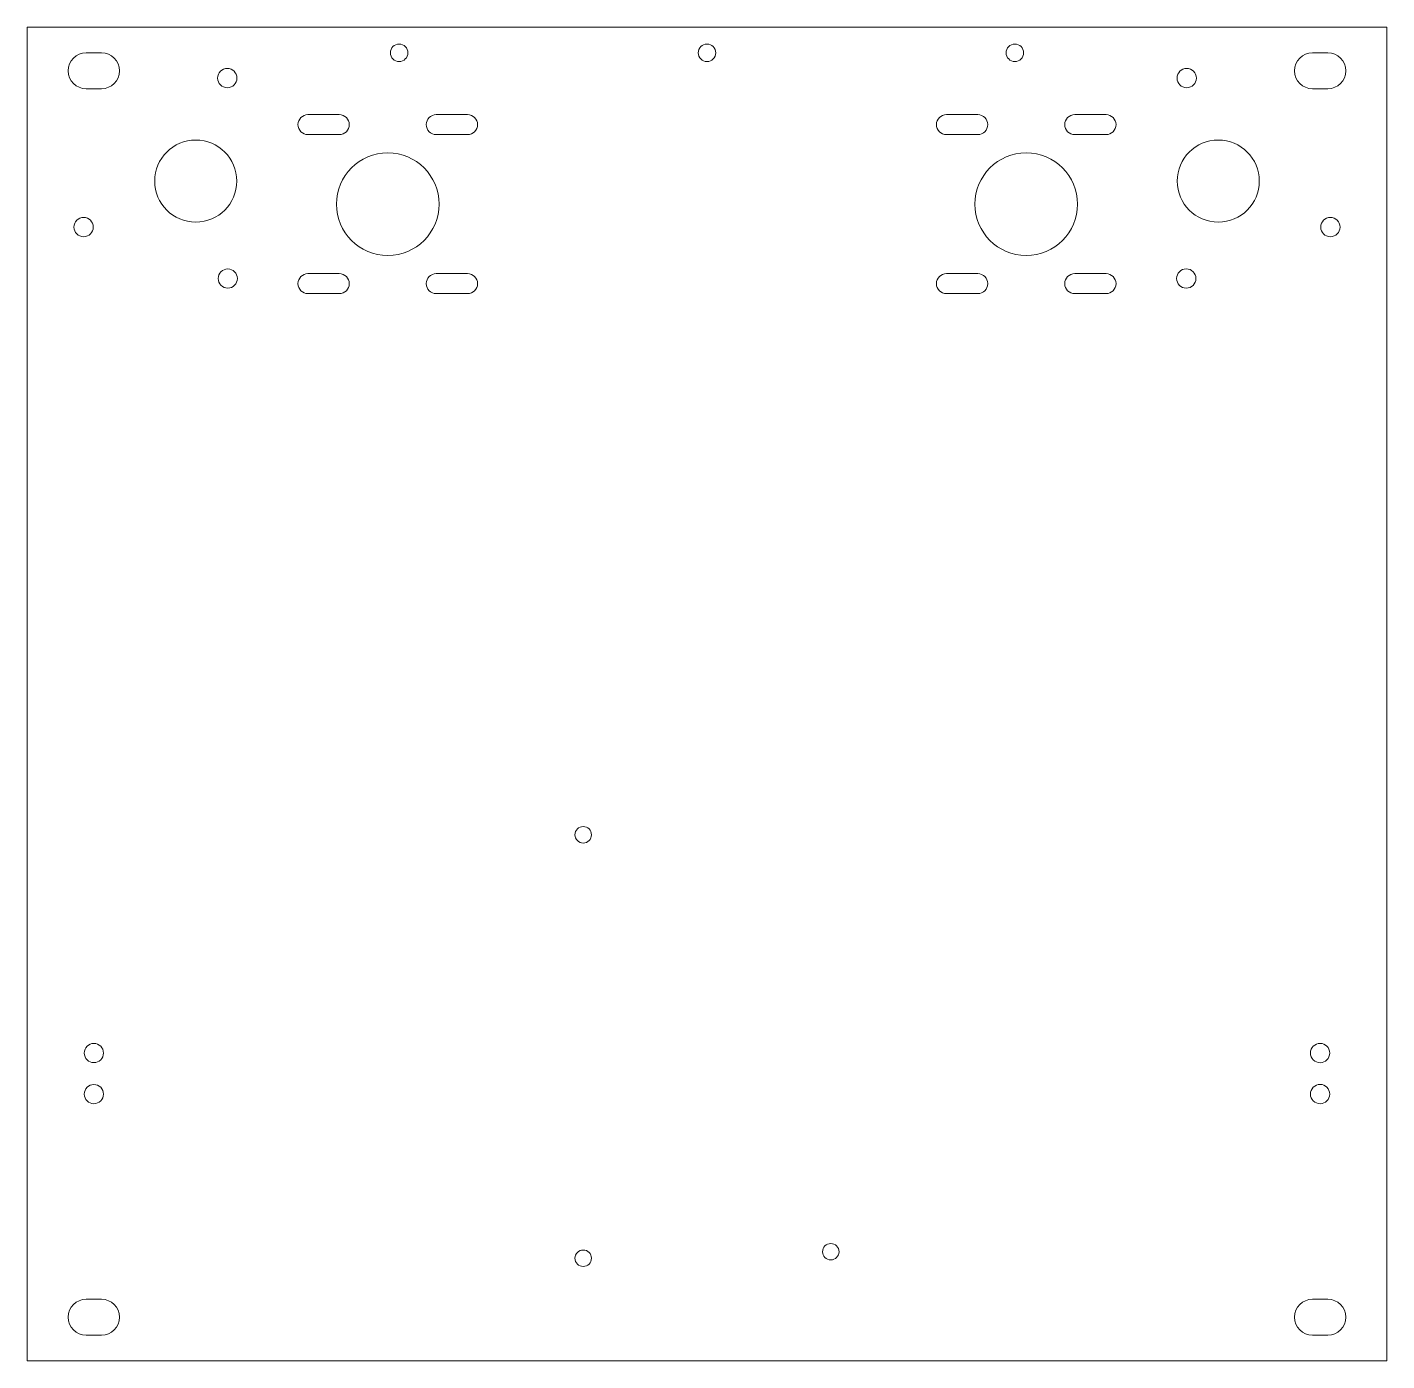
# Model space of a CAD drawing. Header units: millimetres. Extents: x -132 to 132, y -130 to 130.
import ezdxf

# ---------------------------------------------------------------- set-up
doc = ezdxf.new("R2010")
doc.units = ezdxf.units.MM

msp = doc.modelspace()

# ---------------------------------------------------------------- linework, layer by layer
at = {"color": 7, "linetype": 'Continuous', "lineweight": 15}
for p, q in [((-132.5, 130), (-132.5, -130)), ((132.5, 130), (-132.5, 130)), ((132.5, -130), (132.5, 130)), ((-121, 125), (-118, 125)), ((118, 125), (121, 125)), ((-121, 118), (-118, 118)), ((118, 118), (121, 118)), ((-77.77, 112.95), (-71.67, 112.95)), ((-52.77, 112.95), (-46.67, 112.95)), ((46.67, 112.95), (52.77, 112.95)), ((71.67, 112.95), (77.77, 112.95)), ((-77.77, 109.05), (-71.67, 109.05)), ((-52.77, 109.05), (-46.67, 109.05)), ((46.67, 109.05), (52.77, 109.05)), ((71.67, 109.05), (77.77, 109.05)), ((-77.77, 81.95), (-71.67, 81.95)), ((-52.77, 81.95), (-46.67, 81.95)), ((46.67, 81.95), (52.77, 81.95)), ((71.67, 81.95), (77.77, 81.95)), ((-77.77, 78.05), (-71.67, 78.05)), ((-52.77, 78.05), (-46.67, 78.05)), ((46.67, 78.05), (52.77, 78.05)), ((71.67, 78.05), (77.77, 78.05)), ((-121, -118), (-118, -118)), ((118, -118), (121, -118)), ((-121, -125), (-118, -125)), ((118, -125), (121, -125)), ((-132.5, -130), (132.5, -130))]:
    msp.add_line(p, q, dxfattribs=at)
for centre, radius in [((-60, 125), 1.7), ((0, 125), 1.7), ((60, 125), 1.7), ((-93.5, 120.08), 1.88), ((93.5, 120.08), 1.88), ((-99.65, 100), 8), ((99.65, 100), 8), ((-62.22, 95.5), 10), ((62.22, 95.5), 10), ((-121.5, 91.03), 1.88), ((121.5, 91.03), 1.88), ((-93.41, 81), 1.87), ((93.41, 81), 1.88), ((-24.13, -27.45), 1.6), ((-119.5, -70), 1.87), ((119.5, -70), 1.88), ((-119.5, -78), 1.87), ((119.5, -78), 1.88), ((-24.13, -110), 1.6), ((24.13, -108.73), 1.6)]:
    msp.add_circle(centre, radius, dxfattribs=at)
for centre, radius, start, end in [((-121, 121.5), 3.5, 90, 270), ((-118, 121.5), 3.5, 270, 90), ((118, 121.5), 3.5, 90, 270), ((121, 121.5), 3.5, 270, 90), ((-77.77, 111), 1.95, 90, 270), ((-71.67, 111), 1.95, 270, 90), ((-52.77, 111), 1.95, 90, 270), ((-46.67, 111), 1.95, 270, 90), ((46.67, 111), 1.95, 90, 270), ((52.77, 111), 1.95, 270, 90), ((71.67, 111), 1.95, 90, 270), ((77.77, 111), 1.95, 270, 90), ((-77.77, 80), 1.95, 90, 270), ((-71.67, 80), 1.95, 270, 90), ((-52.77, 80), 1.95, 90, 270), ((-46.67, 80), 1.95, 270, 90), ((46.67, 80), 1.95, 90, 270), ((52.77, 80), 1.95, 270, 90), ((71.67, 80), 1.95, 90, 270), ((77.77, 80), 1.95, 270, 90), ((-121, -121.5), 3.5, 90, 270), ((-118, -121.5), 3.5, 270, 90), ((118, -121.5), 3.5, 90, 270), ((121, -121.5), 3.5, 270, 90)]:
    msp.add_arc(centre, radius, start, end, dxfattribs=at)

doc.saveas('drawing.dxf')
